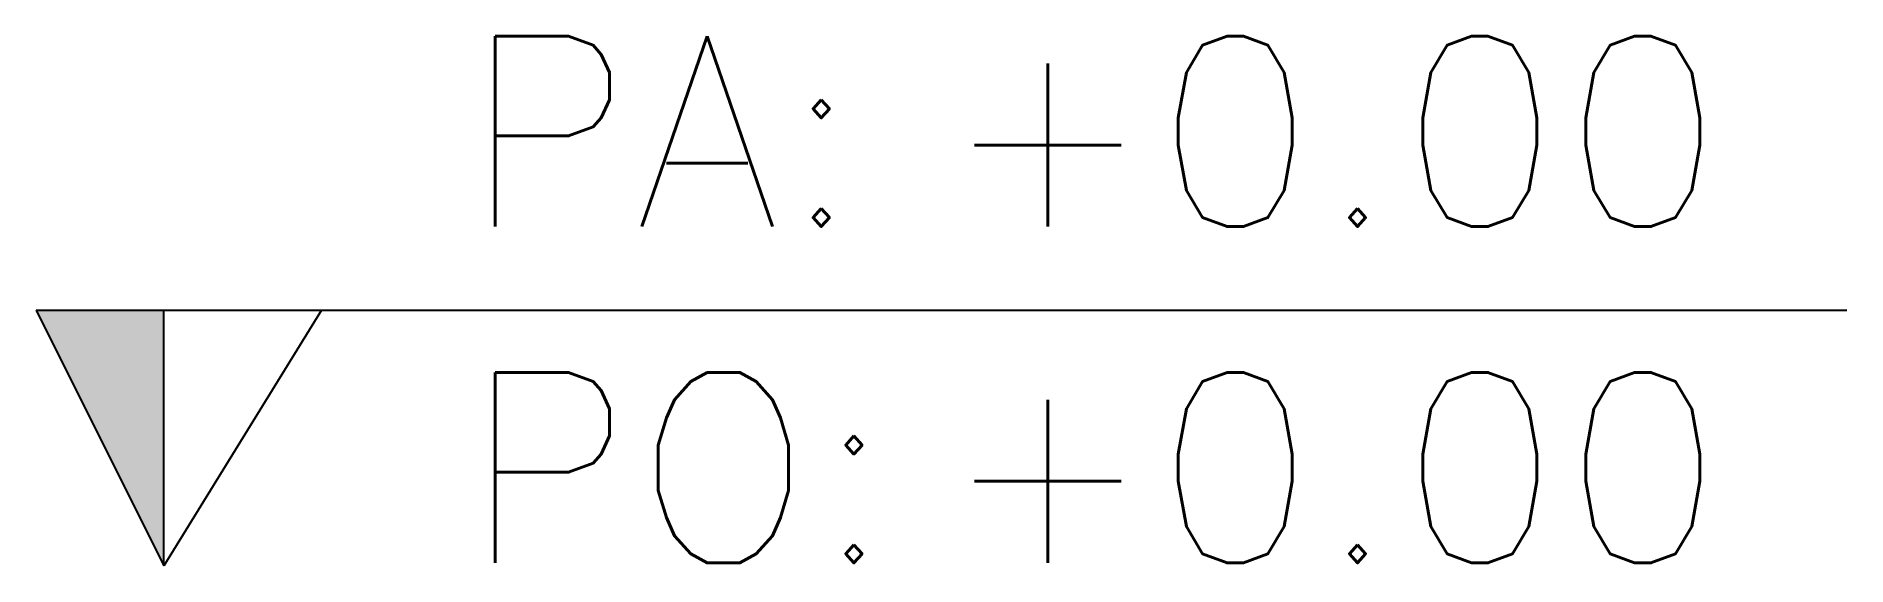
# Model space of a CAD drawing. Header units: millimetres. Extents: x 1163.93 to 1165.84, y -1455.93 to -1455.37.
import ezdxf

# ---------------------------------------------------------------- set-up
doc = ezdxf.new("R2010")
doc.units = ezdxf.units.MM
doc.layers.add('Símbolos_Gráficos', color=1, linetype='Continuous')
doc.styles.add('r80', font='romans.shx')

msp = doc.modelspace()

# ---------------------------------------------------------------- hatches: boundary and pattern name
at = {"layer": 'Símbolos_Gráficos'}
msp.add_hatch(color=256, dxfattribs=at).paths.add_polyline_path([(1164.0679, -1455.6625), (1163.9337, -1455.6625), (1164.0679, -1455.9308)])

# ---------------------------------------------------------------- linework, layer by layer
at = {"layer": 'Símbolos_Gráficos', "color": 2}
for p, q in [((1163.9337, -1455.6625), (1164.0679, -1455.9308)), ((1163.9337, -1455.6625), (1165.8376, -1455.6625)), ((1164.2337, -1455.6625), (1164.0679, -1455.9308))]:
    msp.add_line(p, q, dxfattribs=at)
at = {"layer": 'Símbolos_Gráficos'}
msp.add_line((1164.0679, -1455.9308), (1164.0679, -1455.6625), dxfattribs=at)

# ---------------------------------------------------------------- texts
at = {"layer": 'Símbolos_Gráficos', "color": 2, "style": 'r80'}
for s, p in [('PA:', (1164.3821, -1455.5746)), ('PO:', (1164.3821, -1455.9278))]:
    msp.add_text(s, height=0.2, dxfattribs=at).set_placement(p)
for p in [(1164.886, -1455.5746), (1164.886, -1455.9278)]:
    msp.add_attdef('+0.00', p, '+0.00', height=0.2, dxfattribs=at)

doc.saveas('drawing.dxf')
